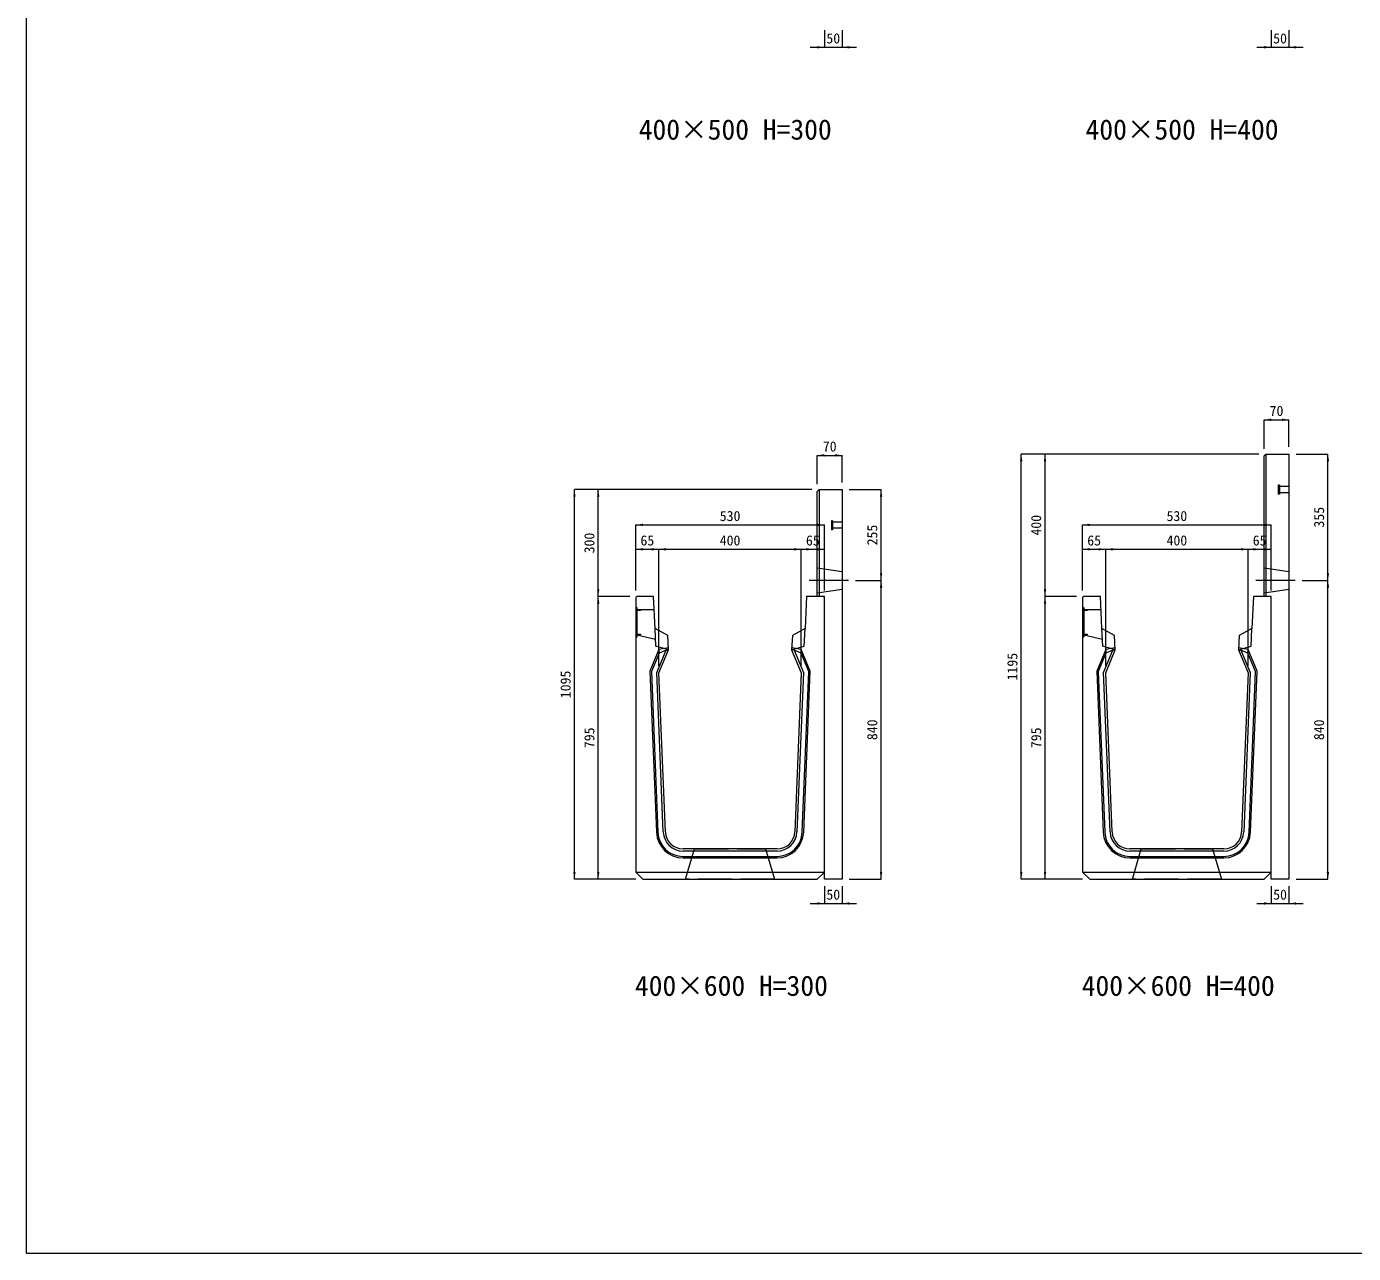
# Model space of a CAD drawing. Units: millimetres at full size; some dimension numbers follow another scale. Extents: x -7442 to 51876, y 9625 to 40052.
# Drawn here: x 20374 to 24104, y 30882 to 34331 of the extents above; entities that cross this region are included whole.
import ezdxf
from ezdxf.enums import TextEntityAlignment as Align

# ---------------------------------------------------------------- set-up
doc = ezdxf.new("R2010")
doc.units = ezdxf.units.MM
doc.header["$LTSCALE"] = 16
for name, pattern in [('DASHED', [7.5, 6, -1.5]), ('USER1', [13.5, 7.5, -6]), ('USER2', [285.75, 190.5, -31.75, 31.75, -31.75])]:
    doc.linetypes.add(name, pattern=pattern)
doc.layers.add('0_2', color=7, linetype='Continuous')
for name, color, linetype, lineweight in [('HOLE', 7, 'DASHED', 9), ('KIJUN', 5, 'Continuous', 9), ('WWAY', 5, 'Continuous', 9), ('寸法線', 7, 'Continuous', 9), ('本体', 2, 'Continuous', 13), ('補助線', 8, 'Continuous', 9), ('ｲﾝｻｰﾄ', 3, 'USER1', 9)]:
    doc.layers.add(name, color=color, linetype=linetype, lineweight=lineweight)
doc.styles.add('ＭＳ ゴシック', font='')
doc.styles.get('ＭＳ ゴシック').set_extended_font_data('MS Gothic')

# ---------------------------------------------------------------- blocks, each defined once
blk = doc.blocks.new('filled_arrow')
at = {"color": 0, "linetype": 'Continuous', "lineweight": -2}
blk.add_solid([(7.5, 1.25), (0, 0), (7.5, -1.25)], dxfattribs=at)

msp = doc.modelspace()

# ---------------------------------------------------------------- linework, layer by layer
at = {"layer": 'HOLE'}
for points in [[(22251.68, 32019), (22451.68, 32019), (22476.68, 31934), (22226.68, 31934)], [(23507.42, 32019), (23707.42, 32019), (23732.42, 31934), (23482.42, 31934)]]:
    msp.add_lwpolyline(points, close=True, dxfattribs=at)
at = {"layer": 'KIJUN'}
for p, q in [((22171.69, 32577.8), (22178.68, 32579)), ((22531.68, 32577.8), (22524.68, 32579)), ((23427.43, 32577.8), (23434.42, 32579)), ((23787.42, 32577.8), (23780.42, 32579)), ((22130.51, 32517.78), (22148.76, 32066.14)), ((23386.25, 32517.78), (23404.5, 32066.14)), ((22483.66, 32019), (22219.7, 32019)), ((22483.66, 32013), (22219.7, 32013)), ((22219.7, 31998), (22483.66, 31998)), ((23739.4, 32019), (23475.44, 32019)), ((23739.4, 32013), (23475.44, 32013)), ((23475.44, 31998), (23739.4, 31998)), ((22219.7, 31994), (22483.66, 31994)), ((23475.44, 31994), (23739.4, 31994))]:
    msp.add_line(p, q, dxfattribs=at)
at = {"layer": 'KIJUN', "color": 7, "lineweight": 13}
for p, q in [((22483.66, 32019), (22219.7, 32019)), ((23739.4, 32019), (23475.44, 32019))]:
    msp.add_line(p, q, dxfattribs=at)
at = {"layer": 'KIJUN', "color": 7}
for p, q in [((22086.68, 31954), (22616.68, 31954)), ((23342.42, 31954), (23872.42, 31954))]:
    msp.add_line(p, q, dxfattribs=at)
at = {"layer": 'KIJUN', "color": 7, "lineweight": 13}
for points in [[(22140.68, 32639), (22136.68, 32729), (22089.68, 32729), (22086.68, 32726), (22086.68, 31954), (22106.68, 31934), (22596.68, 31934), (22616.68, 31954), (22616.68, 32726), (22613.68, 32729), (22566.68, 32729), (22562.68, 32639), (22526.68, 32619), (22524.68, 32579), (22551.68, 32514), (22533.62, 32066.98)], [(23396.42, 32639), (23392.42, 32729), (23345.42, 32729), (23342.42, 32726), (23342.42, 31954), (23362.42, 31934), (23852.42, 31934), (23872.42, 31954), (23872.42, 32726), (23869.42, 32729), (23822.42, 32729), (23818.42, 32639), (23782.42, 32619), (23780.42, 32579), (23807.42, 32514), (23789.36, 32066.98)], [(22169.75, 32066.98), (22151.68, 32514), (22178.68, 32579), (22176.68, 32619), (22140.68, 32639)], [(23425.48, 32066.98), (23407.42, 32514), (23434.42, 32579), (23432.42, 32619), (23396.42, 32639)]]:
    msp.add_lwpolyline(points, dxfattribs=at)
at = {"layer": 'KIJUN', "color": 7, "linetype": 'DASHED', "lineweight": 13}
for points in [[(22178.68, 32579), (22143.35, 32589), (22140.68, 32639)], [(22524.68, 32579), (22560.02, 32589), (22562.68, 32639)], [(23434.42, 32579), (23399.09, 32589), (23396.42, 32639)], [(23780.42, 32579), (23815.76, 32589), (23818.42, 32639)]]:
    msp.add_lwpolyline(points, dxfattribs=at)
at = {"layer": 'KIJUN'}
for points in [[(22151.81, 32579.46), (22126.48, 32518.5), (22144.77, 32065.97)], [(22163.75, 32066.74), (22145.64, 32515.08), (22171.69, 32577.8), (22151.93, 32569.34), (22130.51, 32517.78)], [(22169.75, 32066.98), (22151.68, 32514), (22178.68, 32579), (22178.43, 32584.03), (22151.81, 32579.46), (22151.93, 32569.34)], [(22551.44, 32569.34), (22551.56, 32579.46), (22524.94, 32584.03), (22524.68, 32579), (22551.68, 32514), (22533.62, 32066.98)], [(22554.61, 32066.14), (22572.85, 32517.78), (22551.44, 32569.34), (22531.68, 32577.8), (22557.73, 32515.08), (22539.62, 32066.74)], [(22558.6, 32065.97), (22576.89, 32518.5), (22551.56, 32579.46)], [(23407.54, 32579.46), (23382.22, 32518.5), (23400.51, 32065.97)], [(23419.49, 32066.74), (23401.37, 32515.08), (23427.43, 32577.8), (23407.67, 32569.34), (23386.25, 32517.78)], [(23425.48, 32066.98), (23407.42, 32514), (23434.42, 32579), (23434.17, 32584.03), (23407.54, 32579.46), (23407.67, 32569.34)], [(23807.17, 32569.34), (23807.3, 32579.46), (23780.67, 32584.03), (23780.42, 32579), (23807.42, 32514), (23789.36, 32066.98)], [(23810.34, 32066.14), (23828.59, 32517.78), (23807.17, 32569.34), (23787.42, 32577.8), (23813.47, 32515.08), (23795.36, 32066.74)], [(23814.34, 32065.97), (23832.63, 32518.5), (23807.3, 32579.46)]]:
    msp.add_lwpolyline(points, dxfattribs=at)
for centre, radius, start, end in [((22219.7, 32069), 75, 182.31372, 270), ((22219.7, 32069), 71, 182.31372, 270), ((22219.7, 32069), 56, 182.31372, 270), ((22219.7, 32069), 50, 182.31372, 270), ((22483.66, 32069), 50, 270, 357.68628), ((22483.66, 32069), 56, 270, 357.68628), ((22483.66, 32069), 71, 270, 357.68628), ((22483.66, 32069), 75, 270, 357.68628), ((23475.44, 32069), 75, 182.31372, 270), ((23475.44, 32069), 71, 182.31372, 270), ((23475.44, 32069), 56, 182.31372, 270), ((23475.44, 32069), 50, 182.31372, 270), ((23739.4, 32069), 50, 270, 357.68628), ((23739.4, 32069), 56, 270, 357.68628), ((23739.4, 32069), 71, 270, 357.68628), ((23739.4, 32069), 75, 270, 357.68628)]:
    msp.add_arc(centre, radius, start, end, dxfattribs=at)
at = {"layer": 'KIJUN', "color": 7, "lineweight": 13}
for centre, start, end in [((22219.7, 32069), 182.31372, 270), ((22483.66, 32069), 270, 357.68628), ((23475.44, 32069), 182.31372, 270), ((23739.4, 32069), 270, 357.68628)]:
    msp.add_arc(centre, 50, start, end, dxfattribs=at)
at = {"layer": 'WWAY', "color": 7, "linetype": 'DASHED', "lineweight": 13}
for points in [[(22086.68, 32699), (22089.88, 32697), (22089.88, 32615), (22086.68, 32613)], [(22138.37, 32691), (22089.88, 32691), (22089.88, 32697), (22086.68, 32699)], [(23342.42, 32699), (23345.62, 32697), (23345.62, 32615), (23342.42, 32613)], [(23394.11, 32691), (23345.62, 32691), (23345.62, 32697), (23342.42, 32699)], [(22086.68, 32613), (22089.88, 32615), (22089.88, 32621), (22142.28, 32609)], [(23342.42, 32613), (23345.62, 32615), (23345.62, 32621), (23398.02, 32609)]]:
    msp.add_lwpolyline(points, dxfattribs=at)
at = {"layer": 'WWAY'}
for points in [[(22087.88, 32696), (22089.88, 32696), (22089.88, 32616), (22087.88, 32616)], [(22089.88, 32691), (22099.88, 32691), (22099.88, 32689), (22089.88, 32689)], [(23343.62, 32696), (23345.62, 32696), (23345.62, 32616), (23343.62, 32616)], [(23345.62, 32691), (23355.62, 32691), (23355.62, 32689), (23345.62, 32689)], [(22089.88, 32623), (22099.88, 32623), (22099.88, 32621), (22089.88, 32621)], [(23345.62, 32623), (23355.62, 32623), (23355.62, 32621), (23345.62, 32621)]]:
    msp.add_lwpolyline(points, close=True, dxfattribs=at)
at = {"layer": '寸法線'}
for p, q in [((22616.68, 34320.86), (22616.68, 34272.6)), ((22666.69, 34320.86), (22666.69, 34272.6)), ((23872.42, 34320.86), (23872.42, 34272.6)), ((23922.42, 34320.86), (23922.42, 34272.6)), ((22576.68, 34272.6), (22706.69, 34272.6)), ((23832.42, 34272.6), (23962.42, 34272.6)), ((23852.42, 33225.44), (23922.42, 33225.44)), ((23852.42, 33144), (23852.42, 33225.44)), ((23922.42, 33149), (23922.42, 33225.44)), ((22596.68, 33125.44), (22666.69, 33125.44)), ((22596.68, 33044), (22596.68, 33125.44)), ((22666.69, 33049), (22666.69, 33125.44)), ((23169.95, 31934), (23169.95, 33129)), ((23837.42, 33129), (23169.95, 33129)), ((23236.84, 32729), (23236.84, 33129)), ((23837.42, 33129), (23236.84, 33129)), ((23942.42, 33129), (24031.86, 33129)), ((24031.86, 32774), (24031.86, 33129)), ((21914.21, 31934), (21914.21, 33029)), ((22581.68, 33029), (21914.21, 33029)), ((21981.1, 32729), (21981.1, 33029)), ((22581.68, 33029), (21981.1, 33029)), ((22686.69, 33029), (22776.12, 33029)), ((22776.12, 32774), (22776.12, 33029)), ((22086.68, 32930.01), (22616.68, 32930.01)), ((22086.68, 32746), (22086.68, 32930.01)), ((22616.68, 32746), (22616.68, 32930.01)), ((23342.42, 32930.01), (23872.42, 32930.01)), ((23342.42, 32746), (23342.42, 32930.01)), ((23872.42, 32746), (23872.42, 32930.01)), ((22086.68, 32861.33), (22151.68, 32861.33)), ((22086.68, 32746), (22086.68, 32861.33)), ((22151.68, 32861.33), (22551.68, 32861.33)), ((22151.68, 32534), (22151.68, 32861.33)), ((22151.68, 32534), (22151.68, 32861.33)), ((22551.68, 32534), (22551.68, 32861.33)), ((22551.68, 32861.33), (22616.68, 32861.33)), ((22551.68, 32534), (22551.68, 32861.33)), ((22616.68, 32746), (22616.68, 32861.33)), ((23342.42, 32861.33), (23407.42, 32861.33)), ((23342.42, 32746), (23342.42, 32861.33)), ((23407.42, 32861.33), (23807.42, 32861.33)), ((23407.42, 32534), (23407.42, 32861.33)), ((23407.42, 32534), (23407.42, 32861.33)), ((23807.42, 32534), (23807.42, 32861.33)), ((23807.42, 32861.33), (23872.42, 32861.33)), ((23807.42, 32534), (23807.42, 32861.33)), ((23872.42, 32746), (23872.42, 32861.33)), ((22704.11, 32774), (22776.12, 32774)), ((22704.11, 32774), (22776.12, 32774)), ((22776.12, 31934), (22776.12, 32774)), ((23959.85, 32774), (24031.86, 32774)), ((23959.85, 32774), (24031.86, 32774)), ((24031.86, 31934), (24031.86, 32774)), ((21981.1, 31934), (21981.1, 32729)), ((22069.68, 32729), (21981.1, 32729)), ((22069.68, 32729), (21981.1, 32729)), ((23236.84, 31934), (23236.84, 32729)), ((23325.42, 32729), (23236.84, 32729)), ((23325.42, 32729), (23236.84, 32729)), ((22086.68, 31934), (21914.21, 31934)), ((22086.68, 31934), (21981.1, 31934)), ((22686.69, 31934), (22776.12, 31934)), ((23342.42, 31934), (23169.95, 31934)), ((23342.42, 31934), (23236.84, 31934)), ((23942.42, 31934), (24031.86, 31934)), ((22616.68, 31914), (22616.68, 31865.74)), ((22666.69, 31914), (22666.69, 31865.74)), ((23872.42, 31914), (23872.42, 31865.74)), ((23922.42, 31914), (23922.42, 31865.74)), ((22576.68, 31865.74), (22706.69, 31865.74)), ((23832.42, 31865.74), (23962.42, 31865.74))]:
    msp.add_line(p, q, dxfattribs=at)
at = {"layer": '寸法線', "linetype": 'USER2'}
for p, q in [((22684.11, 32774), (22573.75, 32774)), ((23939.85, 32774), (23829.48, 32774))]:
    msp.add_line(p, q, dxfattribs=at)
at = {"layer": '本体', "color": 4, "lineweight": 5}
for p, q in [((23857.42, 33129), (23857.42, 32729)), ((22601.68, 33029), (22601.68, 32729))]:
    msp.add_line(p, q, dxfattribs=at)
at = {"layer": '本体', "linetype": 'USER1', "lineweight": 9}
for p, q in [((22596.68, 32809), (22666.69, 32799)), ((23852.42, 32809), (23922.42, 32799)), ((22596.68, 32739), (22666.69, 32749)), ((23852.42, 32739), (23922.42, 32749))]:
    msp.add_line(p, q, dxfattribs=at)
at = {"layer": '本体'}
for points in [[(23852.42, 33124), (23857.42, 33129), (23922.42, 33129), (23922.42, 31934), (23872.42, 31934), (23872.42, 32729), (23852.42, 32729)], [(22596.68, 33024), (22601.68, 33029), (22666.69, 33029), (22666.69, 31934), (22616.68, 31934), (22616.68, 32729), (22596.68, 32729)]]:
    msp.add_lwpolyline(points, close=True, dxfattribs=at)
at = {"layer": '補助線', "color": 1, "lineweight": 13}
msp.add_lwpolyline([(20374.36, 38673.09), (33502.72, 38673.09), (33502.72, 30881.96), (20374.36, 30881.96)], close=True, dxfattribs=at)
at = {"layer": 'ｲﾝｻｰﾄ'}
for p, q in [((23892.42, 33041.5), (23892.42, 33016.5)), ((23895.42, 33041.5), (23892.42, 33041.5)), ((23895.42, 33016.5), (23892.42, 33016.5)), ((23895.42, 33041.5), (23895.42, 33016.5)), ((23922.42, 33037.5), (23895.42, 33037.5)), ((23922.42, 33020.5), (23895.42, 33020.5)), ((23922.42, 33037.5), (23922.42, 33020.5)), ((22636.68, 32941.5), (22636.68, 32916.5)), ((22639.68, 32941.5), (22636.68, 32941.5)), ((22639.68, 32941.5), (22639.68, 32916.5)), ((22666.69, 32937.5), (22639.68, 32937.5)), ((22666.69, 32937.5), (22666.69, 32920.5)), ((22639.68, 32916.5), (22636.68, 32916.5)), ((22666.69, 32920.5), (22639.68, 32920.5))]:
    msp.add_line(p, q, dxfattribs=at)

# ---------------------------------------------------------------- block references
at = {"layer": '寸法線', "xscale": 2.67, "yscale": 2.67}
for p, rotation in [((22616.68, 34272.6), 180), ((23872.42, 34272.6), 180), ((23922.42, 33225.44), 180), ((22666.69, 33125.44), 180), ((23169.95, 33129), 270), ((23236.84, 33129), 270), ((24031.86, 33129), 270), ((21914.21, 33029), 270), ((21981.1, 33029), 270), ((22776.12, 33029), 270), ((22616.68, 32930.01), 180), ((23872.42, 32930.01), 180), ((22151.68, 32861.33), 180), ((22551.68, 32861.33), 180), ((22616.68, 32861.33), 180), ((23407.42, 32861.33), 180), ((23807.42, 32861.33), 180), ((23872.42, 32861.33), 180), ((22776.12, 32774), 90), ((24031.86, 32774), 90), ((21981.1, 32729), 90), ((22776.12, 32774), 270), ((23236.84, 32729), 90), ((24031.86, 32774), 270), ((21981.1, 32729), 270), ((23236.84, 32729), 270), ((21914.21, 31934), 90), ((21981.1, 31934), 90), ((22776.12, 31934), 90), ((23169.95, 31934), 90), ((23236.84, 31934), 90), ((24031.86, 31934), 90), ((22616.68, 31865.74), 180), ((23872.42, 31865.74), 180)]:
    msp.add_blockref('filled_arrow', p, dxfattribs=dict(at, rotation=rotation))
for p in [(22666.69, 34272.6), (23922.42, 34272.6), (23852.42, 33225.44), (22596.68, 33125.44), (22086.68, 32930.01), (23342.42, 32930.01), (22086.68, 32861.33), (22151.68, 32861.33), (22551.68, 32861.33), (23342.42, 32861.33), (23407.42, 32861.33), (23807.42, 32861.33), (22666.69, 31865.74), (23922.42, 31865.74)]:
    msp.add_blockref('filled_arrow', p, dxfattribs=at)

# ---------------------------------------------------------------- texts
at = {"layer": '0_2', "style": 'ＭＳ ゴシック'}
for s, p in [('400×500 H=300', (22094.94, 33995.85)), ('400×500 H=400', (23350.68, 33995.85)), ('400×600 H=300', (22084.16, 31588.98)), ('400×600 H=400', (23339.9, 31588.98))]:
    msp.add_text(s, height=56.96, dxfattribs=at).set_placement(p, align=Align.BOTTOM_LEFT)
at = {"layer": '寸法線', "style": 'ＭＳ ゴシック'}
for s, p in [('50', (22641.68, 34297.6)), ('50', (23897.42, 34297.6)), ('70', (23887.42, 33250.44)), ('70', (22631.68, 33150.44)), ('530', (22351.68, 32955.01)), ('530', (23607.42, 32955.01)), ('65', (22119.18, 32886.33)), ('400', (22351.68, 32886.33)), ('65', (22584.18, 32886.33)), ('65', (23374.92, 32886.33)), ('400', (23607.42, 32886.33)), ('65', (23839.92, 32886.33)), ('50', (22641.68, 31890.74)), ('50', (23897.42, 31890.74))]:
    msp.add_text(s, height=28.48, dxfattribs=at).set_placement(p, align=Align.MIDDLE_CENTER)
for s, p in [('355', (24006.86, 32951.5)), ('400', (23211.84, 32929)), ('300', (21956.1, 32879)), ('255', (22751.12, 32901.5)), ('1195', (23144.95, 32531.5)), ('1095', (21889.21, 32481.5)), ('840', (22751.12, 32354)), ('840', (24006.86, 32354)), ('795', (21956.1, 32331.5)), ('795', (23211.84, 32331.5))]:
    msp.add_text(s, height=28.48, rotation=90, dxfattribs=at).set_placement(p, align=Align.MIDDLE_CENTER)

doc.saveas('drawing.dxf')
